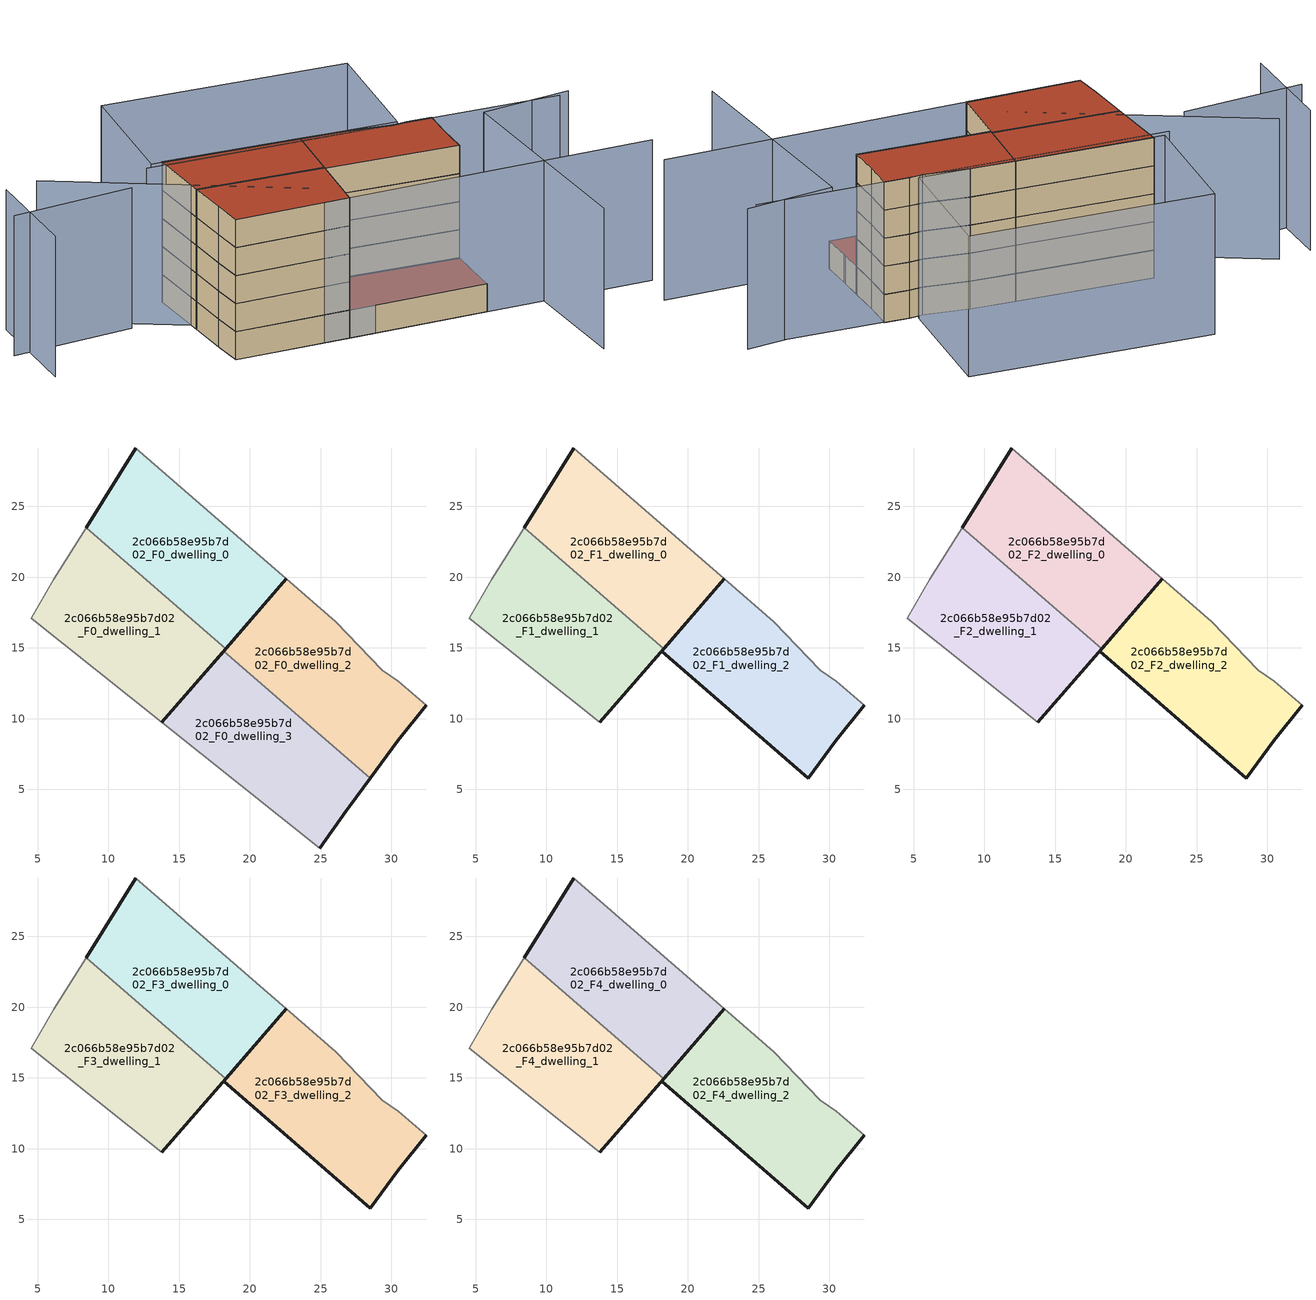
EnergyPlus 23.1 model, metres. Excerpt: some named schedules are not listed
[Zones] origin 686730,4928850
2c066b58e95b7d02_F0_dwelling_0
 floor ground (EU_floor_Construction): 18.3,14.94 22.58,19.88 11.94,29.13 8.43,23.51 z0
 wall outside (EU_wall_Construction): 8.43,23.51 11.94,29.13 / 22.58,19.88 18.3,14.94 z0:3
 wall adiabatic (EU_wall_Construction): 11.94,29.13 22.58,19.88 z0:3
 wall to 2c066b58e95b7d02_F0_dwelling_1 (EU_wall_Construction): 18.3,14.94 8.43,23.51 z0:3
2c066b58e95b7d02_F0_dwelling_1
 floor ground (EU_floor_Construction): 13.79,9.75 18.3,14.94 8.43,23.51 6.15,19.85 4.57,17.11 z0
 wall outside (EU_wall_Construction): 18.3,14.94 13.79,9.75 z0:3
 wall adiabatic (EU_wall_Construction): 13.79,9.75 4.57,17.11 6.15,19.85 8.43,23.51 z0:3
2c066b58e95b7d02_F0_dwelling_2
 floor ground (EU_floor_Construction): 30.46,8.45 32.46,10.95 30.49,12.65 29.36,13.42 26.08,16.84 22.58,19.88 18.15,14.78 28.51,5.79 z0
 wall outside (EU_wall_Construction): 32.46,10.95 30.46,8.45 28.51,5.79 / 18.15,14.78 22.58,19.88 z0:3
 wall adiabatic (EU_wall_Construction): 22.58,19.88 26.08,16.84 29.36,13.42 30.49,12.65 32.46,10.95 z0:3
 wall to 2c066b58e95b7d02_F0_dwelling_3 (EU_wall_Construction): 28.51,5.79 18.15,14.78 z0:3
2c066b58e95b7d02_F0_dwelling_3
 floor ground (EU_floor_Construction): 26.82,3.49 27.03,3.78 28.51,5.79 18.15,14.78 13.79,9.75 24.95,0.86 z0
 wall outside (EU_wall_Construction): 13.79,9.75 18.15,14.78 / 28.51,5.79 27.03,3.78 26.82,3.49 24.95,0.86 z0:3
 wall adiabatic (EU_wall_Construction): 24.95,0.86 13.79,9.75 z0:3
 roof outside (EU_roof_Construction): 28.51,5.79 27.03,3.78 26.82,3.49 24.95,0.86 13.79,9.75 18.15,14.78 z3
2c066b58e95b7d02_F1_dwelling_0
 floor to 2c066b58e95b7d02_F0_dwelling_0 (EU_floor_Construction): 18.3,14.94 22.58,19.88 11.94,29.13 8.43,23.51 z3
 wall outside (EU_wall_Construction): 8.43,23.51 11.94,29.13 / 22.58,19.88 18.3,14.94 z3:6
 wall adiabatic (EU_wall_Construction): 11.94,29.13 22.58,19.88 z3:6
 wall to 2c066b58e95b7d02_F1_dwelling_1 (EU_wall_Construction): 18.3,14.94 8.43,23.51 z3:6
2c066b58e95b7d02_F1_dwelling_1
 floor to 2c066b58e95b7d02_F0_dwelling_1 (EU_floor_Construction): 13.79,9.75 18.3,14.94 8.43,23.51 6.15,19.85 4.57,17.11 z3
 wall outside (EU_wall_Construction): 18.3,14.94 13.79,9.75 z3:6
 wall adiabatic (EU_wall_Construction): 13.79,9.75 4.57,17.11 6.15,19.85 8.43,23.51 z3:6
2c066b58e95b7d02_F1_dwelling_2
 floor to 2c066b58e95b7d02_F0_dwelling_2 (EU_floor_Construction): 30.46,8.45 32.46,10.95 30.49,12.65 29.36,13.42 26.08,16.84 22.58,19.88 18.15,14.78 28.51,5.79 z3
 wall outside (EU_wall_Construction): 32.46,10.95 30.46,8.45 28.51,5.79 18.15,14.78 22.58,19.88 z3:6
 wall adiabatic (EU_wall_Construction): 22.58,19.88 26.08,16.84 29.36,13.42 30.49,12.65 32.46,10.95 z3:6
2c066b58e95b7d02_F2_dwelling_0
 floor to 2c066b58e95b7d02_F1_dwelling_0 (EU_floor_Construction): 18.3,14.94 22.58,19.88 11.94,29.13 8.43,23.51 z6
 wall outside (EU_wall_Construction): 8.43,23.51 11.94,29.13 / 22.58,19.88 18.3,14.94 z6:9
 wall adiabatic (EU_wall_Construction): 11.94,29.13 22.58,19.88 z6:9
 wall to 2c066b58e95b7d02_F2_dwelling_1 (EU_wall_Construction): 18.3,14.94 8.43,23.51 z6:9
2c066b58e95b7d02_F2_dwelling_1
 floor to 2c066b58e95b7d02_F1_dwelling_1 (EU_floor_Construction): 13.79,9.75 18.3,14.94 8.43,23.51 6.15,19.85 4.57,17.11 z6
 wall outside (EU_wall_Construction): 18.3,14.94 13.79,9.75 z6:9
 wall adiabatic (EU_wall_Construction): 13.79,9.75 4.57,17.11 6.15,19.85 8.43,23.51 z6:9
2c066b58e95b7d02_F2_dwelling_2
 floor to 2c066b58e95b7d02_F1_dwelling_2 (EU_floor_Construction): 30.46,8.45 32.46,10.95 30.49,12.65 29.36,13.42 26.08,16.84 22.58,19.88 18.15,14.78 28.51,5.79 z6
 wall outside (EU_wall_Construction): 32.46,10.95 30.46,8.45 28.51,5.79 18.15,14.78 22.58,19.88 z6:9
 wall adiabatic (EU_wall_Construction): 22.58,19.88 26.08,16.84 29.36,13.42 30.49,12.65 32.46,10.95 z6:9
2c066b58e95b7d02_F3_dwelling_0
 floor to 2c066b58e95b7d02_F2_dwelling_0 (EU_floor_Construction): 18.3,14.94 22.58,19.88 11.94,29.13 8.43,23.51 z9
 wall outside (EU_wall_Construction): 8.43,23.51 11.94,29.13 / 22.58,19.88 18.3,14.94 z9:12
 wall adiabatic (EU_wall_Construction): 11.94,29.13 22.58,19.88 z9:12
 wall to 2c066b58e95b7d02_F3_dwelling_1 (EU_wall_Construction): 18.3,14.94 8.43,23.51 z9:12
2c066b58e95b7d02_F3_dwelling_1
 floor to 2c066b58e95b7d02_F2_dwelling_1 (EU_floor_Construction): 13.79,9.75 18.3,14.94 8.43,23.51 6.15,19.85 4.57,17.11 z9
 wall outside (EU_wall_Construction): 18.3,14.94 13.79,9.75 z9:12
 wall adiabatic (EU_wall_Construction): 13.79,9.75 4.57,17.11 6.15,19.85 8.43,23.51 z9:12
2c066b58e95b7d02_F3_dwelling_2
 floor to 2c066b58e95b7d02_F2_dwelling_2 (EU_floor_Construction): 30.46,8.45 32.46,10.95 30.49,12.65 29.36,13.42 26.08,16.84 22.58,19.88 18.15,14.78 28.51,5.79 z9
 wall outside (EU_wall_Construction): 32.46,10.95 30.46,8.45 28.51,5.79 18.15,14.78 22.58,19.88 z9:12
 wall adiabatic (EU_wall_Construction): 22.58,19.88 26.08,16.84 29.36,13.42 30.49,12.65 32.46,10.95 z9:12
2c066b58e95b7d02_F4_dwelling_0
 floor to 2c066b58e95b7d02_F3_dwelling_0 (EU_floor_Construction): 18.3,14.94 22.58,19.88 11.94,29.13 8.43,23.51 z12
 wall outside (EU_wall_Construction): 8.43,23.51 11.94,29.13 / 22.58,19.88 18.3,14.94 z12:15
 wall adiabatic (EU_wall_Construction): 11.94,29.13 22.58,19.88 z12:15
 wall to 2c066b58e95b7d02_F4_dwelling_1 (EU_wall_Construction): 18.3,14.94 8.43,23.51 z12:15
 roof outside (EU_roof_Construction): 22.58,19.88 18.3,14.94 8.43,23.51 11.94,29.13 z15
2c066b58e95b7d02_F4_dwelling_1
 floor to 2c066b58e95b7d02_F3_dwelling_1 (EU_floor_Construction): 13.79,9.75 18.3,14.94 8.43,23.51 6.15,19.85 4.57,17.11 z12
 wall outside (EU_wall_Construction): 18.3,14.94 13.79,9.75 z12:15
 wall adiabatic (EU_wall_Construction): 13.79,9.75 4.57,17.11 6.15,19.85 8.43,23.51 z12:15
 roof outside (EU_roof_Construction): 18.3,14.94 13.79,9.75 4.57,17.11 6.15,19.85 8.43,23.51 z15
2c066b58e95b7d02_F4_dwelling_2
 floor to 2c066b58e95b7d02_F3_dwelling_2 (EU_floor_Construction): 30.46,8.45 32.46,10.95 30.49,12.65 29.36,13.42 26.08,16.84 22.58,19.88 18.15,14.78 28.51,5.79 z12
 wall outside (EU_wall_Construction): 32.46,10.95 30.46,8.45 28.51,5.79 18.15,14.78 22.58,19.88 z12:15
 wall adiabatic (EU_wall_Construction): 22.58,19.88 26.08,16.84 29.36,13.42 30.49,12.65 32.46,10.95 z12:15
 roof outside (EU_roof_Construction): 26.08,16.84 29.36,13.42 30.49,12.65 32.46,10.95 30.46,8.45 28.51,5.79 18.15,14.78 22.58,19.88 z15
shading: 4.57,17.11 38.29,-9.78 / 2.76,37.75 13.72,14.17 / 23.35,-12.62 35.77,7.1 / 35.77,7.1 43.62,2.16 / 42.43,2.44 10.06,29.72 / -0.28,39.42 -6.72,30.57 / 5.75,29.03 -4.72,36.1 / 19.59,39.83 38.68,23.46 / 38.68,23.46 30.07,13.42 / 30.07,13.42 10.98,29.78 / 10.98,29.78 19.59,39.83 z0:15
[Building]
EU S2 Campaign: North Axis=0; Terrain=City; Solar Distribution=FullExterior
[Site:Location]
Bologna: Latitude=44.5; Longitude=11.25; Time Zone=1; Elevation=37
[SizingPeriod:WeatherFileDays]
AnnualSizingPeriod: Begin Month=1; Begin Day of Month=1; End Month=12; End Day of Month=31; Day of Week for Start Day=Monday; Use Weather File Daylight Saving Period=No; Use Weather File Rain and Snow Indicators=No
[MATERIAL]
EU_InternalMass_Material: Roughness=MediumRough; Thickness=0.1; Conductivity=1; Density=1800; Specific Heat=900; Thermal Absorptance=0.9; Solar Absorptance=0.7; Visible Absorptance=0.7
[MATERIAL:NOMASS] Roughness=MediumRough; Thermal Absorptance=0.9; Solar Absorptance=0.7; Visible Absorptance=0.7
Name | Thermal Resistance
EU_wall_NoMass | 0.905828
EU_roof_NoMass | 0.37593
EU_floor_NoMass | 0.67114
[CONSTRUCTION]
EU_wall_Construction: EU_wall_NoMass
EU_roof_Construction: EU_roof_NoMass
EU_floor_Construction: EU_floor_NoMass
EU_InternalMass_Construction: EU_InternalMass_Material
[ZONE] Type=1; Multiplier=1; Ceiling Height=autocalculate; Floor Area=autocalculate; Part of Total Floor Area=Yes
Name | Volume
2c066b58e95b7d02_F0_dwelling_0 | 266.456
2c066b58e95b7d02_F1_dwelling_0; 2c066b58e95b7d02_F2_dwelling_0; 2c066b58e95b7d02_F3_dwelling_0; 2c066b58e95b7d02_F4_dwelling_0 | 266.457
2c066b58e95b7d02_F0_dwelling_1; 2c066b58e95b7d02_F1_dwelling_1; 2c066b58e95b7d02_F2_dwelling_1; 2c066b58e95b7d02_F3_dwelling_1; 2c066b58e95b7d02_F4_dwelling_1; 2c066b58e95b7d02_F0_dwelling_3 | 266.44
2c066b58e95b7d02_F0_dwelling_2 | 266.471
2c066b58e95b7d02_F1_dwelling_2; 2c066b58e95b7d02_F2_dwelling_2; 2c066b58e95b7d02_F3_dwelling_2; 2c066b58e95b7d02_F4_dwelling_2 | 266.472
[INTERNALMASS] Construction=EU_InternalMass_Construction
Name | Zone or ZoneList | Surface Area
2c066b58e95b7d02_F0_dwelling_0_EU_InternalMass | 2c066b58e95b7d02_F0_dwelling_0 | 88.8188
2c066b58e95b7d02_F0_dwelling_1_EU_InternalMass | 2c066b58e95b7d02_F0_dwelling_1 | 88.8133
2c066b58e95b7d02_F0_dwelling_2_EU_InternalMass | 2c066b58e95b7d02_F0_dwelling_2 | 88.824
2c066b58e95b7d02_F0_dwelling_3_EU_InternalMass | 2c066b58e95b7d02_F0_dwelling_3 | 88.8132
2c066b58e95b7d02_F1_dwelling_0_EU_InternalMass | 2c066b58e95b7d02_F1_dwelling_0 | 118.424
2c066b58e95b7d02_F1_dwelling_1_EU_InternalMass | 2c066b58e95b7d02_F1_dwelling_1 | 118.423
2c066b58e95b7d02_F1_dwelling_2_EU_InternalMass | 2c066b58e95b7d02_F1_dwelling_2 | 118.422
2c066b58e95b7d02_F2_dwelling_0_EU_InternalMass | 2c066b58e95b7d02_F2_dwelling_0 | 118.424
2c066b58e95b7d02_F2_dwelling_1_EU_InternalMass | 2c066b58e95b7d02_F2_dwelling_1 | 118.423
2c066b58e95b7d02_F2_dwelling_2_EU_InternalMass | 2c066b58e95b7d02_F2_dwelling_2 | 118.422
2c066b58e95b7d02_F3_dwelling_0_EU_InternalMass | 2c066b58e95b7d02_F3_dwelling_0 | 118.424
2c066b58e95b7d02_F3_dwelling_1_EU_InternalMass | 2c066b58e95b7d02_F3_dwelling_1 | 118.423
2c066b58e95b7d02_F3_dwelling_2_EU_InternalMass | 2c066b58e95b7d02_F3_dwelling_2 | 118.422
2c066b58e95b7d02_F4_dwelling_0_EU_InternalMass | 2c066b58e95b7d02_F4_dwelling_0 | 118.424
2c066b58e95b7d02_F4_dwelling_1_EU_InternalMass | 2c066b58e95b7d02_F4_dwelling_1 | 118.423
2c066b58e95b7d02_F4_dwelling_2_EU_InternalMass | 2c066b58e95b7d02_F4_dwelling_2 | 118.422
[OTHEREQUIPMENT] Fuel Type=Electricity; Design Level Calculation Method=Watts/Area; Power per Zone Floor Area=1; Fraction Latent=0; Fraction Radiant=0; Fraction Lost=0; Carbon Dioxide Generation Rate=0; EndUse Subcategory=EU_Step8_InternalGains
Name | Zone or ZoneList or Space or SpaceList | Schedule
EU_Step8_InternalGain_2c066b58e95b7d02_F0_dwelling_0_f000 | 2c066b58e95b7d02_F0_dwelling_0 | EU_Step8_GainSchedule_2c066b58e95b7d02_F0_dwelling_0_f000
EU_Step8_InternalGain_2c066b58e95b7d02_F0_dwelling_1_f000 | 2c066b58e95b7d02_F0_dwelling_1 | EU_Step8_GainSchedule_2c066b58e95b7d02_F0_dwelling_1_f000
EU_Step8_InternalGain_2c066b58e95b7d02_F0_dwelling_2_f000 | 2c066b58e95b7d02_F0_dwelling_2 | EU_Step8_GainSchedule_2c066b58e95b7d02_F0_dwelling_2_f000
EU_Step8_InternalGain_2c066b58e95b7d02_F0_dwelling_3_f000 | 2c066b58e95b7d02_F0_dwelling_3 | EU_Step8_GainSchedule_2c066b58e95b7d02_F0_dwelling_3_f000
EU_Step8_InternalGain_2c066b58e95b7d02_F1_dwelling_0_f000 | 2c066b58e95b7d02_F1_dwelling_0 | EU_Step8_GainSchedule_2c066b58e95b7d02_F1_dwelling_0_f000
EU_Step8_InternalGain_2c066b58e95b7d02_F1_dwelling_1_f000 | 2c066b58e95b7d02_F1_dwelling_1 | EU_Step8_GainSchedule_2c066b58e95b7d02_F1_dwelling_1_f000
EU_Step8_InternalGain_2c066b58e95b7d02_F1_dwelling_2_f000 | 2c066b58e95b7d02_F1_dwelling_2 | EU_Step8_GainSchedule_2c066b58e95b7d02_F1_dwelling_2_f000
EU_Step8_InternalGain_2c066b58e95b7d02_F2_dwelling_0_f000 | 2c066b58e95b7d02_F2_dwelling_0 | EU_Step8_GainSchedule_2c066b58e95b7d02_F2_dwelling_0_f000
EU_Step8_InternalGain_2c066b58e95b7d02_F2_dwelling_1_f000 | 2c066b58e95b7d02_F2_dwelling_1 | EU_Step8_GainSchedule_2c066b58e95b7d02_F2_dwelling_1_f000
EU_Step8_InternalGain_2c066b58e95b7d02_F2_dwelling_2_f000 | 2c066b58e95b7d02_F2_dwelling_2 | EU_Step8_GainSchedule_2c066b58e95b7d02_F2_dwelling_2_f000
EU_Step8_InternalGain_2c066b58e95b7d02_F3_dwelling_0_f000 | 2c066b58e95b7d02_F3_dwelling_0 | EU_Step8_GainSchedule_2c066b58e95b7d02_F3_dwelling_0_f000
EU_Step8_InternalGain_2c066b58e95b7d02_F3_dwelling_1_f000 | 2c066b58e95b7d02_F3_dwelling_1 | EU_Step8_GainSchedule_2c066b58e95b7d02_F3_dwelling_1_f000
EU_Step8_InternalGain_2c066b58e95b7d02_F3_dwelling_2_f000 | 2c066b58e95b7d02_F3_dwelling_2 | EU_Step8_GainSchedule_2c066b58e95b7d02_F3_dwelling_2_f000
EU_Step8_InternalGain_2c066b58e95b7d02_F4_dwelling_0_f000 | 2c066b58e95b7d02_F4_dwelling_0 | EU_Step8_GainSchedule_2c066b58e95b7d02_F4_dwelling_0_f000
EU_Step8_InternalGain_2c066b58e95b7d02_F4_dwelling_1_f000 | 2c066b58e95b7d02_F4_dwelling_1 | EU_Step8_GainSchedule_2c066b58e95b7d02_F4_dwelling_1_f000
EU_Step8_InternalGain_2c066b58e95b7d02_F4_dwelling_2_f000 | 2c066b58e95b7d02_F4_dwelling_2 | EU_Step8_GainSchedule_2c066b58e95b7d02_F4_dwelling_2_f000
[ZONEVENTILATION:DESIGNFLOWRATE] Schedule=EU_AlwaysOn; Design Flow Rate Calculation Method=AirChanges/Hour; Air Changes per Hour=0.73129; Ventilation Type=Natural; Fan Pressure Rise=0; Fan Total Efficiency=1; Constant Term Coefficient=1; Temperature Term Coefficient=0; Velocity Term Coefficient=0; Velocity Squared Term Coefficient=0; Minimum Indoor Temperature=-100; Maximum Indoor Temperature=100; Delta Temperature=-100; Minimum Outdoor Temperature=-100; Maximum Outdoor Temperature=100; Maximum Wind Speed=40
Name | Zone or ZoneList or Space or SpaceList
EU_ConstantAir_2c066b58e95b7d02_F0_dwelling_0 | 2c066b58e95b7d02_F0_dwelling_0
EU_ConstantAir_2c066b58e95b7d02_F0_dwelling_1 | 2c066b58e95b7d02_F0_dwelling_1
EU_ConstantAir_2c066b58e95b7d02_F0_dwelling_2 | 2c066b58e95b7d02_F0_dwelling_2
EU_ConstantAir_2c066b58e95b7d02_F0_dwelling_3 | 2c066b58e95b7d02_F0_dwelling_3
EU_ConstantAir_2c066b58e95b7d02_F1_dwelling_0 | 2c066b58e95b7d02_F1_dwelling_0
EU_ConstantAir_2c066b58e95b7d02_F1_dwelling_1 | 2c066b58e95b7d02_F1_dwelling_1
EU_ConstantAir_2c066b58e95b7d02_F1_dwelling_2 | 2c066b58e95b7d02_F1_dwelling_2
EU_ConstantAir_2c066b58e95b7d02_F2_dwelling_0 | 2c066b58e95b7d02_F2_dwelling_0
EU_ConstantAir_2c066b58e95b7d02_F2_dwelling_1 | 2c066b58e95b7d02_F2_dwelling_1
EU_ConstantAir_2c066b58e95b7d02_F2_dwelling_2 | 2c066b58e95b7d02_F2_dwelling_2
EU_ConstantAir_2c066b58e95b7d02_F3_dwelling_0 | 2c066b58e95b7d02_F3_dwelling_0
EU_ConstantAir_2c066b58e95b7d02_F3_dwelling_1 | 2c066b58e95b7d02_F3_dwelling_1
EU_ConstantAir_2c066b58e95b7d02_F3_dwelling_2 | 2c066b58e95b7d02_F3_dwelling_2
EU_ConstantAir_2c066b58e95b7d02_F4_dwelling_0 | 2c066b58e95b7d02_F4_dwelling_0
EU_ConstantAir_2c066b58e95b7d02_F4_dwelling_1 | 2c066b58e95b7d02_F4_dwelling_1
EU_ConstantAir_2c066b58e95b7d02_F4_dwelling_2 | 2c066b58e95b7d02_F4_dwelling_2
[HVACTEMPLATE:THERMOSTAT] Constant Heating Setpoint=20; Constant Cooling Setpoint=50
EU_HeatOnly_2c066b58e95b7d02_F0_dwelling_0; EU_HeatOnly_2c066b58e95b7d02_F0_dwelling_1; EU_HeatOnly_2c066b58e95b7d02_F0_dwelling_2; EU_HeatOnly_2c066b58e95b7d02_F0_dwelling_3; EU_HeatOnly_2c066b58e95b7d02_F1_dwelling_0; EU_HeatOnly_2c066b58e95b7d02_F1_dwelling_1; EU_HeatOnly_2c066b58e95b7d02_F1_dwelling_2; EU_HeatOnly_2c066b58e95b7d02_F2_dwelling_0; EU_HeatOnly_2c066b58e95b7d02_F2_dwelling_1; EU_HeatOnly_2c066b58e95b7d02_F2_dwelling_2; EU_HeatOnly_2c066b58e95b7d02_F3_dwelling_0; EU_HeatOnly_2c066b58e95b7d02_F3_dwelling_1; EU_HeatOnly_2c066b58e95b7d02_F3_dwelling_2; EU_HeatOnly_2c066b58e95b7d02_F4_dwelling_0; EU_HeatOnly_2c066b58e95b7d02_F4_dwelling_1; EU_HeatOnly_2c066b58e95b7d02_F4_dwelling_2
[HVACTEMPLATE:ZONE:IDEALLOADSAIRSYSTEM] System Availability Schedule=EU_AlwaysOn; Maximum Heating Supply Air Temperature=50; Minimum Cooling Supply Air Temperature=13; Maximum Heating Supply Air Humidity Ratio=0.0156; Minimum Cooling Supply Air Humidity Ratio=0.0077; Heating Limit=NoLimit; Cooling Limit=NoLimit; Heating Availability Schedule=EU_AlwaysOn; Cooling Availability Schedule=EU_CoolingOff; Dehumidification Control Type=ConstantSensibleHeatRatio; Cooling Sensible Heat Ratio=0.7; Dehumidification Setpoint=60; Humidification Control Type=None; Humidification Setpoint=30; Outdoor Air Method=None; Outdoor Air Flow Rate per Person=0.00944; Outdoor Air Flow Rate per Zone Floor Area=0; Outdoor Air Flow Rate per Zone=0; Demand Controlled Ventilation Type=None; Outdoor Air Economizer Type=NoEconomizer; Heat Recovery Type=None; Sensible Heat Recovery Effectiveness=0.7; Latent Heat Recovery Effectiveness=0.65
Name | Template Thermostat
2c066b58e95b7d02_F0_dwelling_0 | EU_HeatOnly_2c066b58e95b7d02_F0_dwelling_0
2c066b58e95b7d02_F0_dwelling_1 | EU_HeatOnly_2c066b58e95b7d02_F0_dwelling_1
2c066b58e95b7d02_F0_dwelling_2 | EU_HeatOnly_2c066b58e95b7d02_F0_dwelling_2
2c066b58e95b7d02_F0_dwelling_3 | EU_HeatOnly_2c066b58e95b7d02_F0_dwelling_3
2c066b58e95b7d02_F1_dwelling_0 | EU_HeatOnly_2c066b58e95b7d02_F1_dwelling_0
2c066b58e95b7d02_F1_dwelling_1 | EU_HeatOnly_2c066b58e95b7d02_F1_dwelling_1
